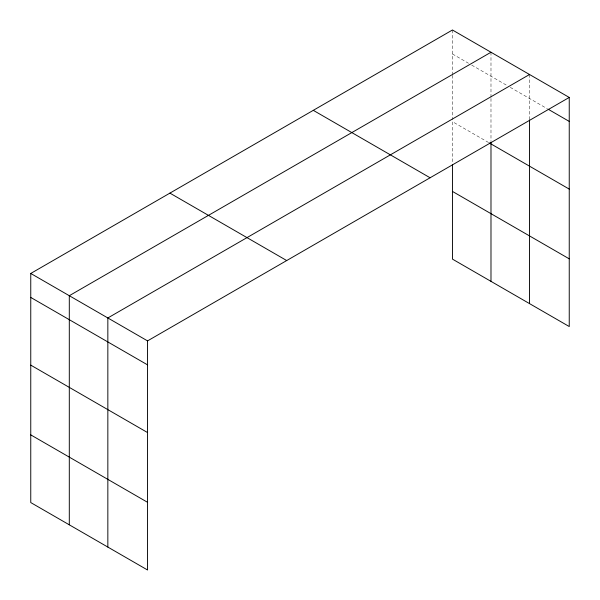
<?xml version="1.0" encoding="UTF-8"?>
<svg xmlns="http://www.w3.org/2000/svg" width="600" height="600" viewBox="0 0 600 600"><rect width="100%" height="100%" fill="white"/><g stroke="black" fill="none" stroke-linecap="round" stroke-linejoin="round"><path stroke-width="0.45" stroke-dasharray="3 2.25" d="M452.445 53.977L468.51 63.248M471.72 65.108L507.045 85.5M510.263 87.36L547.357 108.773M488.58 142.53L452.445 121.672L452.445 162.585M529.53 74.505L529.53 118.882M490.987 52.252L490.987 97.56M490.987 98.483L490.987 141.142M452.445 30L452.445 74.377M452.445 75.308L452.445 119.82"/><path stroke-width="0.9" d="M569.243 97.433L452.445 30L30.758 273.457L30.758 502.567L147.555 570L147.555 340.89L569.243 97.433L569.243 326.543L452.445 259.11L452.445 164.445M490.987 52.252L69.3 295.71L69.3 524.82M529.53 74.505L107.843 317.962L107.843 547.072M548.168 109.245L569.243 121.41M489.382 142.995L569.243 189.105M313.29 110.34L430.088 177.773M452.445 191.415L569.243 258.847M169.913 193.118L286.71 260.55M30.758 273.457L147.555 340.89M30.758 297.435L147.555 364.868M30.758 365.13L147.555 432.562M30.758 434.873L147.555 502.305M529.53 119.812L529.53 303.615M490.987 142.072L490.987 281.362"/></g></svg>
